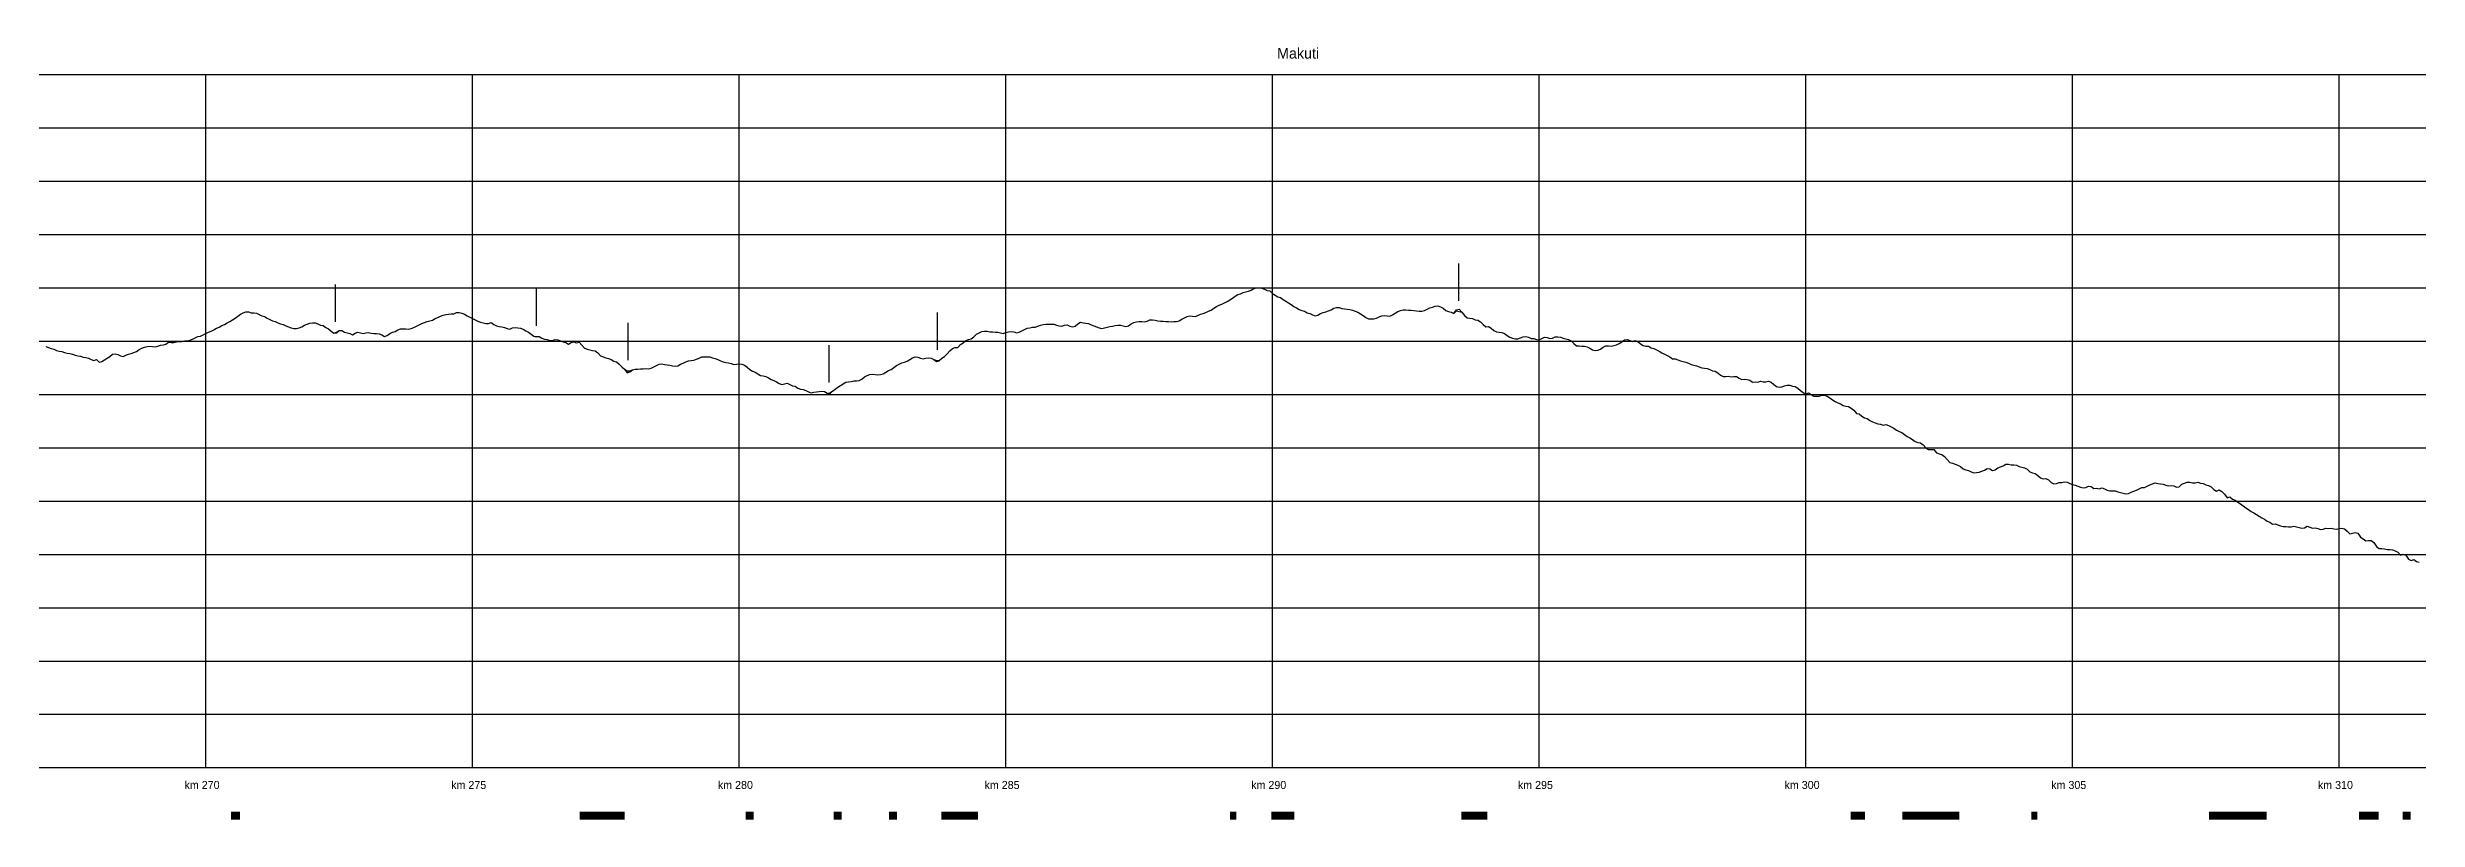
# Model space of a CAD drawing. Header units: metres. Extents: x -1496 to 355940, y -975 to 14163.
# Drawn here: x 267029 to 311470, y -975 to 13511 of the extents above; entities that cross this region are included whole.
import ezdxf

# ---------------------------------------------------------------- set-up
doc = ezdxf.new("R2010")
doc.units = ezdxf.units.M
for name, color, linetype in [('BRIDGES', 5, 'Continuous'), ('FLAGS', 6, 'Continuous'), ('GRID', 8, 'Continuous'), ('GROUND_CORRECTED', 7, 'Continuous'), ('GROUND_RAW_DEM', 1, 'Continuous'), ('STEEP_6-8', 30, 'Continuous'), ('STEEP_GT8', 1, 'Continuous'), ('TEXT', 7, 'Continuous')]:
    doc.layers.add(name, color=color, linetype=linetype)

msp = doc.modelspace()

# ---------------------------------------------------------------- linework, layer by layer
at = {"layer": 'BRIDGES'}
msp.add_line((276200, 8285), (276200, 8985), dxfattribs=at)
at = {"layer": 'FLAGS'}
for p, q in [((293495, 8758), (293495, 9458)), ((272430, 8361), (272430, 9061)), ((283720, 7837), (283720, 8537)), ((277920, 7644), (277920, 8344)), ((281685, 7227), (281685, 7927))]:
    msp.add_line(p, q, dxfattribs=at)
at = {"layer": 'GRID'}
for p, q in [((0, 13000), (352775, 13000)), ((270000, 0), (270000, 13000)), ((275000, 0), (275000, 13000)), ((280000, 0), (280000, 13000)), ((285000, 0), (285000, 13000)), ((290000, 0), (290000, 13000)), ((295000, 0), (295000, 13000)), ((300000, 0), (300000, 13000)), ((305000, 0), (305000, 13000)), ((310000, 0), (310000, 13000)), ((0, 12000), (352775, 12000)), ((0, 11000), (352775, 11000)), ((0, 10000), (352775, 10000)), ((0, 9000), (352775, 9000)), ((0, 8000), (352775, 8000)), ((0, 7000), (352775, 7000)), ((0, 6000), (352775, 6000)), ((0, 5000), (352775, 5000)), ((0, 4000), (352775, 4000)), ((0, 3000), (352775, 3000)), ((0, 2000), (352775, 2000)), ((0, 1000), (352775, 1000)), ((0, 0), (352775, 0))]:
    msp.add_line(p, q, dxfattribs=at)
at = {"layer": 'GROUND_CORRECTED'}
msp.add_lwpolyline([(267000, 7898), (267050, 7878), (267100, 7862), (267150, 7848), (267200, 7822), (267250, 7810), (267300, 7804), (267350, 7789), (267400, 7776), (267450, 7771), (267500, 7755), (267550, 7736), (267600, 7727), (267650, 7716), (267700, 7697), (267750, 7692), (267800, 7678), (267850, 7658), (267900, 7635), (267950, 7653), (268000, 7603), (268050, 7618), (268100, 7649), (268150, 7680), (268200, 7713), (268250, 7753), (268300, 7764), (268350, 7747), (268400, 7724), (268450, 7710), (268500, 7737), (268550, 7753), (268600, 7768), (268650, 7788), (268700, 7805), (268750, 7841), (268800, 7868), (268850, 7886), (268900, 7900), (268950, 7905), (269000, 7901), (269050, 7894), (269100, 7905), (269150, 7925), (269200, 7933), (269250, 7945), (269300, 7979), (269350, 7975), (269400, 7973), (269450, 7988), (269500, 7992), (269550, 7992), (269600, 8004), (269650, 8005), (269700, 8016), (269750, 8036), (269800, 8062), (269850, 8085), (269900, 8096), (269950, 8119), (270000, 8143), (270050, 8166), (270100, 8186), (270150, 8213), (270200, 8242), (270250, 8265), (270300, 8291), (270350, 8315), (270400, 8343), (270450, 8366), (270500, 8401), (270550, 8434), (270600, 8469), (270650, 8506), (270700, 8532), (270750, 8553), (270800, 8553), (270850, 8532), (270900, 8530), (270950, 8522), (271000, 8502), (271050, 8475), (271100, 8461), (271150, 8432), (271200, 8406), (271250, 8380), (271300, 8368), (271350, 8342), (271400, 8325), (271450, 8310), (271500, 8285), (271550, 8268), (271600, 8250), (271650, 8239), (271700, 8239), (271750, 8250), (271800, 8269), (271850, 8300), (271900, 8317), (271950, 8338), (272000, 8346), (272050, 8342), (272100, 8324), (272150, 8302), (272200, 8292), (272250, 8259), (272300, 8232), (272350, 8189), (272400, 8153), (272450, 8167), (272500, 8197), (272550, 8199), (272600, 8170), (272650, 8154), (272700, 8143), (272750, 8119), (272800, 8150), (272850, 8166), (272900, 8154), (272950, 8143), (273000, 8159), (273050, 8165), (273100, 8153), (273150, 8144), (273200, 8141), (273250, 8138), (273300, 8116), (273350, 8089), (273400, 8103), (273450, 8144), (273500, 8166), (273550, 8184), (273600, 8211), (273650, 8230), (273700, 8234), (273750, 8231), (273800, 8227), (273850, 8237), (273900, 8255), (273950, 8280), (274000, 8307), (274050, 8331), (274100, 8352), (274150, 8366), (274200, 8381), (274250, 8395), (274300, 8423), (274350, 8444), (274400, 8470), (274450, 8487), (274500, 8502), (274550, 8504), (274600, 8510), (274650, 8512), (274700, 8539), (274750, 8538), (274800, 8522), (274850, 8504), (274900, 8476), (274950, 8447), (275000, 8425), (275050, 8399), (275100, 8375), (275150, 8356), (275200, 8345), (275250, 8331), (275300, 8333), (275350, 8353), (275400, 8312), (275450, 8286), (275500, 8276), (275550, 8271), (275600, 8256), (275650, 8236), (275700, 8227), (275750, 8247), (275800, 8257), (275850, 8249), (275900, 8242), (275950, 8222), (276000, 8196), (276050, 8167), (276100, 8130), (276150, 8093), (276200, 8085), (276250, 8087), (276300, 8056), (276350, 8040), (276400, 8034), (276450, 8015), (276500, 8015), (276550, 8030), (276600, 8026), (276650, 8004), (276700, 7989), (276750, 7977), (276800, 7945), (276850, 7976), (276900, 7990), (276950, 7971), (277000, 7978), (277050, 7923), (277100, 7870), (277150, 7847), (277200, 7836), (277250, 7823), (277300, 7817), (277350, 7782), (277400, 7722), (277450, 7706), (277500, 7685), (277550, 7674), (277600, 7653), (277650, 7625), (277700, 7611), (277750, 7566), (277800, 7518), (277850, 7473), (277900, 7445), (277950, 7443), (278000, 7461), (278050, 7476), (278100, 7476), (278150, 7478), (278200, 7481), (278250, 7484), (278300, 7482), (278350, 7493), (278400, 7519), (278450, 7544), (278500, 7567), (278550, 7576), (278600, 7562), (278650, 7559), (278700, 7549), (278750, 7534), (278800, 7531), (278850, 7539), (278900, 7566), (278950, 7588), (279000, 7612), (279050, 7632), (279100, 7640), (279150, 7645), (279200, 7661), (279250, 7680), (279300, 7704), (279350, 7707), (279400, 7707), (279450, 7704), (279500, 7689), (279550, 7674), (279600, 7654), (279650, 7633), (279700, 7615), (279750, 7601), (279800, 7594), (279850, 7578), (279900, 7564), (279950, 7567), (280000, 7572), (280050, 7571), (280100, 7551), (280150, 7514), (280200, 7466), (280250, 7437), (280300, 7417), (280350, 7386), (280400, 7354), (280450, 7350), (280500, 7337), (280550, 7310), (280600, 7282), (280650, 7265), (280700, 7238), (280750, 7206), (280800, 7186), (280850, 7200), (280900, 7215), (280950, 7187), (281000, 7163), (281050, 7153), (281100, 7119), (281150, 7102), (281200, 7093), (281250, 7077), (281300, 7049), (281350, 7032), (281400, 7043), (281450, 7048), (281500, 7055), (281550, 7060), (281600, 7058), (281650, 7022), (281700, 7030), (281750, 7064), (281800, 7102), (281850, 7134), (281900, 7169), (281950, 7198), (282000, 7233), (282050, 7237), (282100, 7244), (282150, 7256), (282200, 7257), (282250, 7259), (282300, 7286), (282350, 7328), (282400, 7353), (282450, 7372), (282500, 7382), (282550, 7372), (282600, 7371), (282650, 7372), (282700, 7385), (282750, 7418), (282800, 7447), (282850, 7466), (282900, 7504), (282950, 7544), (283000, 7571), (283050, 7596), (283100, 7608), (283150, 7627), (283200, 7654), (283250, 7690), (283300, 7705), (283350, 7698), (283400, 7681), (283450, 7668), (283500, 7678), (283550, 7690), (283600, 7679), (283650, 7653), (283700, 7636), (283750, 7640), (283800, 7682), (283850, 7715), (283900, 7765), (283950, 7816), (284000, 7865), (284050, 7881), (284100, 7879), (284150, 7937), (284200, 7969), (284250, 8010), (284300, 8028), (284350, 8044), (284400, 8083), (284450, 8129), (284500, 8157), (284550, 8180), (284600, 8188), (284650, 8188), (284700, 8175), (284750, 8174), (284800, 8171), (284850, 8170), (284900, 8155), (284950, 8146), (285000, 8163), (285050, 8178), (285100, 8182), (285150, 8174), (285200, 8159), (285250, 8167), (285300, 8193), (285350, 8218), (285400, 8241), (285450, 8250), (285500, 8261), (285550, 8265), (285600, 8282), (285650, 8303), (285700, 8311), (285750, 8319), (285800, 8321), (285850, 8316), (285900, 8316), (285950, 8302), (286000, 8286), (286050, 8284), (286100, 8302), (286150, 8308), (286200, 8280), (286250, 8271), (286300, 8282), (286350, 8325), (286400, 8356), (286450, 8345), (286500, 8340), (286550, 8333), (286600, 8309), (286650, 8290), (286700, 8270), (286750, 8252), (286800, 8239), (286850, 8249), (286900, 8263), (286950, 8277), (287000, 8284), (287050, 8291), (287100, 8300), (287150, 8298), (287200, 8285), (287250, 8273), (287300, 8290), (287350, 8324), (287400, 8353), (287450, 8363), (287500, 8371), (287550, 8367), (287600, 8365), (287650, 8376), (287700, 8399), (287750, 8401), (287800, 8392), (287850, 8380), (287900, 8372), (287950, 8372), (288000, 8371), (288050, 8366), (288100, 8363), (288150, 8366), (288200, 8368), (288250, 8384), (288300, 8410), (288350, 8435), (288400, 8462), (288450, 8474), (288500, 8466), (288550, 8462), (288600, 8483), (288650, 8504), (288700, 8517), (288750, 8538), (288800, 8564), (288850, 8583), (288900, 8616), (288950, 8648), (289000, 8673), (289050, 8694), (289100, 8719), (289150, 8744), (289200, 8774), (289250, 8805), (289300, 8841), (289350, 8873), (289400, 8889), (289450, 8912), (289500, 8923), (289550, 8938), (289600, 8958), (289650, 8986), (289700, 9002), (289750, 8998), (289800, 8992), (289850, 8974), (289900, 8952), (289950, 8941), (290000, 8897), (290050, 8864), (290100, 8831), (290150, 8816), (290200, 8783), (290250, 8753), (290300, 8721), (290350, 8688), (290400, 8652), (290450, 8625), (290500, 8595), (290550, 8577), (290600, 8560), (290650, 8534), (290700, 8520), (290750, 8494), (290800, 8476), (290850, 8488), (290900, 8516), (290950, 8538), (291000, 8550), (291050, 8569), (291100, 8590), (291150, 8617), (291200, 8631), (291250, 8629), (291300, 8612), (291350, 8608), (291400, 8597), (291450, 8594), (291500, 8581), (291550, 8563), (291600, 8543), (291650, 8515), (291700, 8480), (291750, 8441), (291800, 8416), (291850, 8417), (291900, 8416), (291950, 8431), (292000, 8458), (292050, 8477), (292100, 8481), (292150, 8473), (292200, 8471), (292250, 8492), (292300, 8527), (292350, 8556), (292400, 8573), (292450, 8585), (292500, 8587), (292550, 8583), (292600, 8579), (292650, 8573), (292700, 8569), (292750, 8562), (292800, 8565), (292850, 8575), (292900, 8599), (292950, 8626), (293000, 8640), (293050, 8656), (293100, 8662), (293150, 8645), (293200, 8621), (293250, 8575), (293300, 8559), (293350, 8542), (293400, 8519), (293450, 8571), (293500, 8557), (293550, 8543), (293600, 8481), (293650, 8436), (293700, 8430), (293750, 8425), (293800, 8403), (293850, 8393), (293900, 8365), (293950, 8313), (294000, 8266), (294050, 8272), (294100, 8243), (294150, 8197), (294200, 8178), (294250, 8171), (294300, 8162), (294350, 8146), (294400, 8109), (294450, 8075), (294500, 8055), (294550, 8042), (294600, 8046), (294650, 8063), (294700, 8082), (294750, 8090), (294800, 8074), (294850, 8047), (294900, 8048), (294950, 8032), (295000, 8024), (295050, 8050), (295100, 8074), (295150, 8070), (295200, 8048), (295250, 8058), (295300, 8081), (295350, 8081), (295400, 8073), (295450, 8055), (295500, 8042), (295550, 8028), (295600, 8005), (295650, 7954), (295700, 7911), (295750, 7915), (295800, 7906), (295850, 7907), (295900, 7893), (295950, 7867), (296000, 7839), (296050, 7824), (296100, 7828), (296150, 7850), (296200, 7885), (296250, 7910), (296300, 7912), (296350, 7904), (296400, 7918), (296450, 7929), (296500, 7954), (296550, 7990), (296600, 8023), (296650, 8030), (296700, 8010), (296750, 7994), (296800, 8011), (296850, 7992), (296900, 7947), (296950, 7917), (297000, 7908), (297050, 7903), (297100, 7877), (297150, 7860), (297200, 7840), (297250, 7815), (297300, 7781), (297350, 7755), (297400, 7734), (297450, 7707), (297500, 7669), (297550, 7667), (297600, 7651), (297650, 7632), (297700, 7616), (297750, 7603), (297800, 7585), (297850, 7564), (297900, 7552), (297950, 7536), (298000, 7518), (298050, 7502), (298100, 7495), (298150, 7487), (298200, 7468), (298250, 7445), (298300, 7436), (298350, 7408), (298400, 7363), (298450, 7337), (298500, 7338), (298550, 7342), (298600, 7329), (298650, 7336), (298700, 7334), (298750, 7303), (298800, 7283), (298850, 7284), (298900, 7282), (298950, 7267), (299000, 7231), (299050, 7235), (299100, 7230), (299150, 7250), (299200, 7239), (299250, 7237), (299300, 7249), (299350, 7231), (299400, 7188), (299450, 7149), (299500, 7134), (299550, 7144), (299600, 7163), (299650, 7177), (299700, 7174), (299750, 7158), (299800, 7149), (299850, 7120), (299900, 7076), (299950, 7037), (300000, 7007), (300050, 7029), (300100, 6998), (300150, 6965), (300200, 6970), (300250, 6971), (300300, 6985), (300350, 6988), (300400, 6965), (300450, 6938), (300500, 6901), (300550, 6869), (300600, 6846), (300650, 6826), (300700, 6795), (300750, 6783), (300800, 6777), (300850, 6745), (300900, 6707), (300950, 6643), (301000, 6635), (301050, 6592), (301100, 6559), (301150, 6550), (301200, 6511), (301250, 6489), (301300, 6469), (301350, 6449), (301400, 6444), (301450, 6425), (301500, 6437), (301550, 6420), (301600, 6396), (301650, 6367), (301700, 6333), (301750, 6305), (301800, 6289), (301850, 6249), (301900, 6214), (301950, 6187), (302000, 6157), (302050, 6119), (302100, 6100), (302150, 6092), (302200, 6053), (302250, 6001), (302300, 5965), (302350, 5968), (302400, 5966), (302450, 5903), (302500, 5889), (302550, 5872), (302600, 5838), (302650, 5783), (302700, 5722), (302750, 5713), (302800, 5695), (302850, 5673), (302900, 5649), (302950, 5605), (303000, 5584), (303050, 5574), (303100, 5546), (303150, 5528), (303200, 5537), (303250, 5543), (303300, 5559), (303350, 5578), (303400, 5609), (303450, 5607), (303500, 5574), (303550, 5585), (303600, 5624), (303650, 5642), (303700, 5661), (303750, 5690), (303800, 5693), (303850, 5682), (303900, 5682), (303950, 5675), (304000, 5646), (304050, 5636), (304100, 5622), (304150, 5601), (304200, 5550), (304250, 5533), (304300, 5515), (304350, 5480), (304400, 5436), (304450, 5417), (304500, 5423), (304550, 5397), (304600, 5350), (304650, 5326), (304700, 5329), (304750, 5348), (304800, 5351), (304850, 5359), (304900, 5353), (304950, 5327), (305000, 5309), (305050, 5300), (305100, 5281), (305150, 5262), (305200, 5251), (305250, 5256), (305300, 5279), (305350, 5273), (305400, 5239), (305450, 5241), (305500, 5231), (305550, 5248), (305600, 5228), (305650, 5207), (305700, 5192), (305750, 5190), (305800, 5190), (305850, 5171), (305900, 5162), (305950, 5151), (306000, 5138), (306050, 5140), (306100, 5169), (306150, 5186), (306200, 5205), (306250, 5232), (306300, 5255), (306350, 5255), (306400, 5277), (306450, 5302), (306500, 5321), (306550, 5340), (306600, 5333), (306650, 5323), (306700, 5320), (306750, 5299), (306800, 5286), (306850, 5294), (306900, 5287), (306950, 5260), (307000, 5268), (307050, 5316), (307100, 5337), (307150, 5357), (307200, 5354), (307250, 5342), (307300, 5340), (307350, 5353), (307400, 5335), (307450, 5328), (307500, 5306), (307550, 5292), (307600, 5270), (307650, 5219), (307700, 5189), (307750, 5208), (307800, 5177), (307850, 5132), (307900, 5063), (307950, 5078), (308000, 5039), (308050, 5015), (308100, 4982), (308150, 4950), (308200, 4913), (308250, 4872), (308300, 4841), (308350, 4803), (308400, 4777), (308450, 4747), (308500, 4717), (308550, 4688), (308600, 4660), (308650, 4626), (308700, 4602), (308750, 4569), (308800, 4572), (308850, 4555), (308900, 4536), (308950, 4525), (309000, 4522), (309050, 4518), (309100, 4516), (309150, 4528), (309200, 4517), (309250, 4505), (309300, 4490), (309350, 4499), (309400, 4529), (309450, 4512), (309500, 4493), (309550, 4496), (309600, 4483), (309650, 4470), (309700, 4475), (309750, 4491), (309800, 4488), (309850, 4492), (309900, 4482), (309950, 4473), (310000, 4488), (310050, 4490), (310100, 4481), (310150, 4434), (310200, 4387), (310250, 4398), (310300, 4408), (310350, 4396), (310400, 4325), (310450, 4295), (310500, 4256), (310550, 4261), (310600, 4260), (310650, 4221), (310700, 4150), (310750, 4113), (310800, 4109), (310850, 4104), (310900, 4090), (310950, 4094), (311000, 4084), (311050, 4067), (311100, 4043), (311150, 3987), (311200, 4003), (311250, 3987), (311300, 3908), (311350, 3884), (311400, 3904), (311450, 3869), (311500, 3856)], dxfattribs=at)
at = {"layer": 'GROUND_RAW_DEM'}
msp.add_lwpolyline([(267000, 7898), (267050, 7878), (267100, 7862), (267150, 7848), (267200, 7822), (267250, 7810), (267300, 7804), (267350, 7789), (267400, 7776), (267450, 7771), (267500, 7755), (267550, 7736), (267600, 7727), (267650, 7716), (267700, 7697), (267750, 7692), (267800, 7678), (267850, 7658), (267900, 7635), (267950, 7653), (268000, 7603), (268050, 7618), (268100, 7649), (268150, 7680), (268200, 7713), (268250, 7753), (268300, 7764), (268350, 7747), (268400, 7724), (268450, 7710), (268500, 7737), (268550, 7753), (268600, 7768), (268650, 7788), (268700, 7805), (268750, 7841), (268800, 7868), (268850, 7886), (268900, 7900), (268950, 7905), (269000, 7901), (269050, 7894), (269100, 7905), (269150, 7925), (269200, 7933), (269250, 7945), (269300, 7979), (269350, 7975), (269400, 7973), (269450, 7988), (269500, 7992), (269550, 7992), (269600, 8004), (269650, 8005), (269700, 8016), (269750, 8036), (269800, 8062), (269850, 8085), (269900, 8096), (269950, 8119), (270000, 8143), (270050, 8166), (270100, 8186), (270150, 8213), (270200, 8242), (270250, 8265), (270300, 8291), (270350, 8315), (270400, 8343), (270450, 8366), (270500, 8401), (270550, 8434), (270600, 8469), (270650, 8506), (270700, 8532), (270750, 8553), (270800, 8553), (270850, 8532), (270900, 8530), (270950, 8522), (271000, 8502), (271050, 8475), (271100, 8461), (271150, 8432), (271200, 8406), (271250, 8380), (271300, 8368), (271350, 8342), (271400, 8325), (271450, 8310), (271500, 8285), (271550, 8268), (271600, 8250), (271650, 8239), (271700, 8239), (271750, 8250), (271800, 8269), (271850, 8300), (271900, 8317), (271950, 8338), (272000, 8346), (272050, 8342), (272100, 8324), (272150, 8302), (272200, 8292), (272250, 8259), (272300, 8232), (272350, 8189), (272400, 8153), (272450, 8158), (272500, 8197), (272550, 8199), (272600, 8170), (272650, 8154), (272700, 8143), (272750, 8119), (272800, 8150), (272850, 8166), (272900, 8154), (272950, 8143), (273000, 8159), (273050, 8165), (273100, 8153), (273150, 8144), (273200, 8141), (273250, 8138), (273300, 8116), (273350, 8089), (273400, 8103), (273450, 8144), (273500, 8166), (273550, 8184), (273600, 8211), (273650, 8230), (273700, 8234), (273750, 8231), (273800, 8227), (273850, 8237), (273900, 8255), (273950, 8280), (274000, 8307), (274050, 8331), (274100, 8352), (274150, 8366), (274200, 8381), (274250, 8395), (274300, 8423), (274350, 8444), (274400, 8470), (274450, 8487), (274500, 8502), (274550, 8504), (274600, 8510), (274650, 8512), (274700, 8539), (274750, 8538), (274800, 8522), (274850, 8504), (274900, 8476), (274950, 8447), (275000, 8425), (275050, 8399), (275100, 8375), (275150, 8356), (275200, 8345), (275250, 8331), (275300, 8333), (275350, 8353), (275400, 8312), (275450, 8286), (275500, 8276), (275550, 8271), (275600, 8256), (275650, 8236), (275700, 8227), (275750, 8247), (275800, 8257), (275850, 8249), (275900, 8242), (275950, 8222), (276000, 8196), (276050, 8167), (276100, 8130), (276150, 8093), (276200, 8082), (276250, 8087), (276300, 8056), (276350, 8040), (276400, 8034), (276450, 8015), (276500, 8015), (276550, 8030), (276600, 8026), (276650, 8004), (276700, 7989), (276750, 7977), (276800, 7945), (276850, 7976), (276900, 7990), (276950, 7971), (277000, 7978), (277050, 7923), (277100, 7870), (277150, 7847), (277200, 7836), (277250, 7823), (277300, 7817), (277350, 7782), (277400, 7722), (277450, 7706), (277500, 7685), (277550, 7674), (277600, 7653), (277650, 7625), (277700, 7611), (277750, 7566), (277800, 7518), (277850, 7473), (277900, 7408), (277950, 7423), (278000, 7461), (278050, 7476), (278100, 7476), (278150, 7478), (278200, 7481), (278250, 7484), (278300, 7482), (278350, 7493), (278400, 7519), (278450, 7544), (278500, 7567), (278550, 7576), (278600, 7562), (278650, 7559), (278700, 7549), (278750, 7534), (278800, 7531), (278850, 7539), (278900, 7566), (278950, 7588), (279000, 7612), (279050, 7632), (279100, 7640), (279150, 7645), (279200, 7661), (279250, 7680), (279300, 7704), (279350, 7707), (279400, 7707), (279450, 7704), (279500, 7689), (279550, 7674), (279600, 7654), (279650, 7633), (279700, 7615), (279750, 7601), (279800, 7594), (279850, 7578), (279900, 7564), (279950, 7567), (280000, 7572), (280050, 7571), (280100, 7551), (280150, 7514), (280200, 7466), (280250, 7437), (280300, 7417), (280350, 7386), (280400, 7354), (280450, 7350), (280500, 7337), (280550, 7310), (280600, 7282), (280650, 7265), (280700, 7238), (280750, 7206), (280800, 7186), (280850, 7200), (280900, 7215), (280950, 7187), (281000, 7163), (281050, 7153), (281100, 7119), (281150, 7102), (281200, 7093), (281250, 7077), (281300, 7049), (281350, 7032), (281400, 7043), (281450, 7048), (281500, 7055), (281550, 7060), (281600, 7058), (281650, 7022), (281700, 7011), (281750, 7064), (281800, 7102), (281850, 7134), (281900, 7169), (281950, 7198), (282000, 7233), (282050, 7237), (282100, 7244), (282150, 7256), (282200, 7257), (282250, 7259), (282300, 7286), (282350, 7328), (282400, 7353), (282450, 7372), (282500, 7382), (282550, 7372), (282600, 7371), (282650, 7372), (282700, 7385), (282750, 7418), (282800, 7447), (282850, 7466), (282900, 7504), (282950, 7544), (283000, 7571), (283050, 7596), (283100, 7608), (283150, 7627), (283200, 7654), (283250, 7690), (283300, 7705), (283350, 7698), (283400, 7681), (283450, 7668), (283500, 7678), (283550, 7690), (283600, 7679), (283650, 7653), (283700, 7617), (283750, 7628), (283800, 7682), (283850, 7715), (283900, 7765), (283950, 7816), (284000, 7865), (284050, 7881), (284100, 7879), (284150, 7937), (284200, 7969), (284250, 8010), (284300, 8028), (284350, 8044), (284400, 8083), (284450, 8129), (284500, 8157), (284550, 8180), (284600, 8188), (284650, 8188), (284700, 8175), (284750, 8174), (284800, 8171), (284850, 8170), (284900, 8155), (284950, 8146), (285000, 8163), (285050, 8178), (285100, 8182), (285150, 8174), (285200, 8159), (285250, 8167), (285300, 8193), (285350, 8218), (285400, 8241), (285450, 8250), (285500, 8261), (285550, 8265), (285600, 8282), (285650, 8303), (285700, 8311), (285750, 8319), (285800, 8321), (285850, 8316), (285900, 8316), (285950, 8302), (286000, 8286), (286050, 8284), (286100, 8302), (286150, 8308), (286200, 8280), (286250, 8271), (286300, 8282), (286350, 8325), (286400, 8356), (286450, 8345), (286500, 8340), (286550, 8333), (286600, 8309), (286650, 8290), (286700, 8270), (286750, 8252), (286800, 8239), (286850, 8249), (286900, 8263), (286950, 8277), (287000, 8284), (287050, 8291), (287100, 8300), (287150, 8298), (287200, 8285), (287250, 8273), (287300, 8290), (287350, 8324), (287400, 8353), (287450, 8363), (287500, 8371), (287550, 8367), (287600, 8365), (287650, 8376), (287700, 8399), (287750, 8401), (287800, 8392), (287850, 8380), (287900, 8372), (287950, 8372), (288000, 8371), (288050, 8366), (288100, 8363), (288150, 8366), (288200, 8368), (288250, 8384), (288300, 8410), (288350, 8435), (288400, 8462), (288450, 8474), (288500, 8466), (288550, 8462), (288600, 8483), (288650, 8504), (288700, 8517), (288750, 8538), (288800, 8564), (288850, 8583), (288900, 8616), (288950, 8648), (289000, 8673), (289050, 8694), (289100, 8719), (289150, 8744), (289200, 8774), (289250, 8805), (289300, 8841), (289350, 8873), (289400, 8889), (289450, 8912), (289500, 8923), (289550, 8938), (289600, 8958), (289650, 8986), (289700, 9002), (289750, 8998), (289800, 8992), (289850, 8974), (289900, 8952), (289950, 8941), (290000, 8897), (290050, 8864), (290100, 8831), (290150, 8816), (290200, 8783), (290250, 8753), (290300, 8721), (290350, 8688), (290400, 8652), (290450, 8625), (290500, 8595), (290550, 8577), (290600, 8560), (290650, 8534), (290700, 8520), (290750, 8494), (290800, 8476), (290850, 8488), (290900, 8516), (290950, 8538), (291000, 8550), (291050, 8569), (291100, 8590), (291150, 8617), (291200, 8631), (291250, 8629), (291300, 8612), (291350, 8608), (291400, 8597), (291450, 8594), (291500, 8581), (291550, 8563), (291600, 8543), (291650, 8515), (291700, 8480), (291750, 8441), (291800, 8416), (291850, 8417), (291900, 8416), (291950, 8431), (292000, 8458), (292050, 8477), (292100, 8481), (292150, 8473), (292200, 8471), (292250, 8492), (292300, 8527), (292350, 8556), (292400, 8573), (292450, 8585), (292500, 8587), (292550, 8583), (292600, 8579), (292650, 8573), (292700, 8569), (292750, 8562), (292800, 8565), (292850, 8575), (292900, 8599), (292950, 8626), (293000, 8640), (293050, 8656), (293100, 8662), (293150, 8645), (293200, 8621), (293250, 8575), (293300, 8559), (293350, 8542), (293400, 8519), (293450, 8585), (293500, 8602), (293550, 8543), (293600, 8481), (293650, 8436), (293700, 8430), (293750, 8425), (293800, 8403), (293850, 8393), (293900, 8365), (293950, 8313), (294000, 8266), (294050, 8272), (294100, 8243), (294150, 8197), (294200, 8178), (294250, 8171), (294300, 8162), (294350, 8146), (294400, 8109), (294450, 8075), (294500, 8055), (294550, 8042), (294600, 8046), (294650, 8063), (294700, 8082), (294750, 8090), (294800, 8074), (294850, 8047), (294900, 8048), (294950, 8032), (295000, 8024), (295050, 8050), (295100, 8074), (295150, 8070), (295200, 8048), (295250, 8058), (295300, 8081), (295350, 8081), (295400, 8073), (295450, 8055), (295500, 8042), (295550, 8028), (295600, 8005), (295650, 7954), (295700, 7911), (295750, 7915), (295800, 7906), (295850, 7907), (295900, 7893), (295950, 7867), (296000, 7839), (296050, 7824), (296100, 7828), (296150, 7850), (296200, 7885), (296250, 7910), (296300, 7912), (296350, 7904), (296400, 7918), (296450, 7929), (296500, 7954), (296550, 7990), (296600, 8023), (296650, 8030), (296700, 8010), (296750, 7994), (296800, 8011), (296850, 7992), (296900, 7947), (296950, 7917), (297000, 7908), (297050, 7903), (297100, 7877), (297150, 7860), (297200, 7840), (297250, 7815), (297300, 7781), (297350, 7755), (297400, 7734), (297450, 7707), (297500, 7669), (297550, 7667), (297600, 7651), (297650, 7632), (297700, 7616), (297750, 7603), (297800, 7585), (297850, 7564), (297900, 7552), (297950, 7536), (298000, 7518), (298050, 7502), (298100, 7495), (298150, 7487), (298200, 7468), (298250, 7445), (298300, 7436), (298350, 7408), (298400, 7363), (298450, 7337), (298500, 7338), (298550, 7342), (298600, 7329), (298650, 7336), (298700, 7334), (298750, 7303), (298800, 7283), (298850, 7284), (298900, 7282), (298950, 7267), (299000, 7231), (299050, 7235), (299100, 7230), (299150, 7250), (299200, 7239), (299250, 7237), (299300, 7249), (299350, 7231), (299400, 7188), (299450, 7149), (299500, 7134), (299550, 7144), (299600, 7163), (299650, 7177), (299700, 7174), (299750, 7158), (299800, 7149), (299850, 7120), (299900, 7076), (299950, 7037), (300000, 7007), (300050, 7029), (300100, 6998), (300150, 6965), (300200, 6970), (300250, 6971), (300300, 6985), (300350, 6988), (300400, 6965), (300450, 6938), (300500, 6901), (300550, 6869), (300600, 6846), (300650, 6826), (300700, 6795), (300750, 6783), (300800, 6777), (300850, 6745), (300900, 6707), (300950, 6643), (301000, 6635), (301050, 6592), (301100, 6559), (301150, 6550), (301200, 6511), (301250, 6489), (301300, 6469), (301350, 6449), (301400, 6444), (301450, 6425), (301500, 6437), (301550, 6420), (301600, 6396), (301650, 6367), (301700, 6333), (301750, 6305), (301800, 6289), (301850, 6249), (301900, 6214), (301950, 6187), (302000, 6157), (302050, 6119), (302100, 6100), (302150, 6092), (302200, 6053), (302250, 6001), (302300, 5965), (302350, 5968), (302400, 5966), (302450, 5903), (302500, 5889), (302550, 5872), (302600, 5838), (302650, 5783), (302700, 5722), (302750, 5713), (302800, 5695), (302850, 5673), (302900, 5649), (302950, 5605), (303000, 5584), (303050, 5574), (303100, 5546), (303150, 5528), (303200, 5537), (303250, 5543), (303300, 5559), (303350, 5578), (303400, 5609), (303450, 5607), (303500, 5574), (303550, 5585), (303600, 5624), (303650, 5642), (303700, 5661), (303750, 5690), (303800, 5693), (303850, 5682), (303900, 5682), (303950, 5675), (304000, 5646), (304050, 5636), (304100, 5622), (304150, 5601), (304200, 5550), (304250, 5533), (304300, 5515), (304350, 5480), (304400, 5436), (304450, 5417), (304500, 5423), (304550, 5397), (304600, 5350), (304650, 5326), (304700, 5329), (304750, 5348), (304800, 5351), (304850, 5359), (304900, 5353), (304950, 5327), (305000, 5309), (305050, 5300), (305100, 5281), (305150, 5262), (305200, 5251), (305250, 5256), (305300, 5279), (305350, 5273), (305400, 5239), (305450, 5241), (305500, 5231), (305550, 5248), (305600, 5228), (305650, 5207), (305700, 5192), (305750, 5190), (305800, 5190), (305850, 5171), (305900, 5162), (305950, 5151), (306000, 5138), (306050, 5140), (306100, 5169), (306150, 5186), (306200, 5205), (306250, 5232), (306300, 5255), (306350, 5255), (306400, 5277), (306450, 5302), (306500, 5321), (306550, 5340), (306600, 5333), (306650, 5323), (306700, 5320), (306750, 5299), (306800, 5286), (306850, 5294), (306900, 5287), (306950, 5260), (307000, 5268), (307050, 5316), (307100, 5337), (307150, 5357), (307200, 5354), (307250, 5342), (307300, 5340), (307350, 5353), (307400, 5335), (307450, 5328), (307500, 5306), (307550, 5292), (307600, 5270), (307650, 5219), (307700, 5189), (307750, 5208), (307800, 5177), (307850, 5132), (307900, 5063), (307950, 5078), (308000, 5039), (308050, 5015), (308100, 4982), (308150, 4950), (308200, 4913), (308250, 4872), (308300, 4841), (308350, 4803), (308400, 4777), (308450, 4747), (308500, 4717), (308550, 4688), (308600, 4660), (308650, 4626), (308700, 4602), (308750, 4569), (308800, 4572), (308850, 4555), (308900, 4536), (308950, 4525), (309000, 4522), (309050, 4518), (309100, 4516), (309150, 4528), (309200, 4517), (309250, 4505), (309300, 4490), (309350, 4499), (309400, 4529), (309450, 4512), (309500, 4493), (309550, 4496), (309600, 4483), (309650, 4470), (309700, 4475), (309750, 4491), (309800, 4488), (309850, 4492), (309900, 4482), (309950, 4473), (310000, 4488), (310050, 4490), (310100, 4481), (310150, 4434), (310200, 4387), (310250, 4398), (310300, 4408), (310350, 4396), (310400, 4325), (310450, 4295), (310500, 4256), (310550, 4261), (310600, 4260), (310650, 4221), (310700, 4150), (310750, 4113), (310800, 4109), (310850, 4104), (310900, 4090), (310950, 4094), (311000, 4084), (311050, 4067), (311100, 4043), (311150, 3987), (311200, 4003), (311250, 3987), (311300, 3908), (311350, 3884), (311400, 3904), (311450, 3869), (311500, 3856)], dxfattribs=at)
at = {"layer": 'STEEP_6-8', "const_width": 150}
for points in [[(270470, -900), (270640, -900)], [(280120, -900), (280270, -900)], [(281770, -900), (281920, -900)], [(282810, -900), (282960, -900)], [(289200, -900), (289320, -900)], [(289980, -900), (290410, -900)], [(293540, -900), (294030, -900)], [(300840, -900), (301110, -900)], [(304230, -900), (304340, -900)], [(307560, -900), (308640, -900)], [(310370, -900), (310740, -900)], [(311190, -900), (311340, -900)]]:
    msp.add_lwpolyline(points, dxfattribs=at)
at = {"layer": 'STEEP_GT8', "const_width": 150}
for points in [[(277010, -900), (277850, -900)], [(283790, -900), (284480, -900)], [(301810, -900), (302880, -900)]]:
    msp.add_lwpolyline(points, dxfattribs=at)

# ---------------------------------------------------------------- texts
at = {"layer": 'TEXT'}
for s, height, p in [('Makuti', 200, (290086, 13300)), ('km 270', 150, (269600, -400)), ('km 275', 150, (274600, -400)), ('km 280', 150, (279600, -400)), ('km 285', 150, (284600, -400)), ('km 290', 150, (289600, -400)), ('km 295', 150, (294600, -400)), ('km 300', 150, (299600, -400)), ('km 305', 150, (304600, -400)), ('km 310', 150, (309600, -400))]:
    msp.add_text(s, height=height, dxfattribs=at).set_placement(p)

doc.saveas('drawing.dxf')
